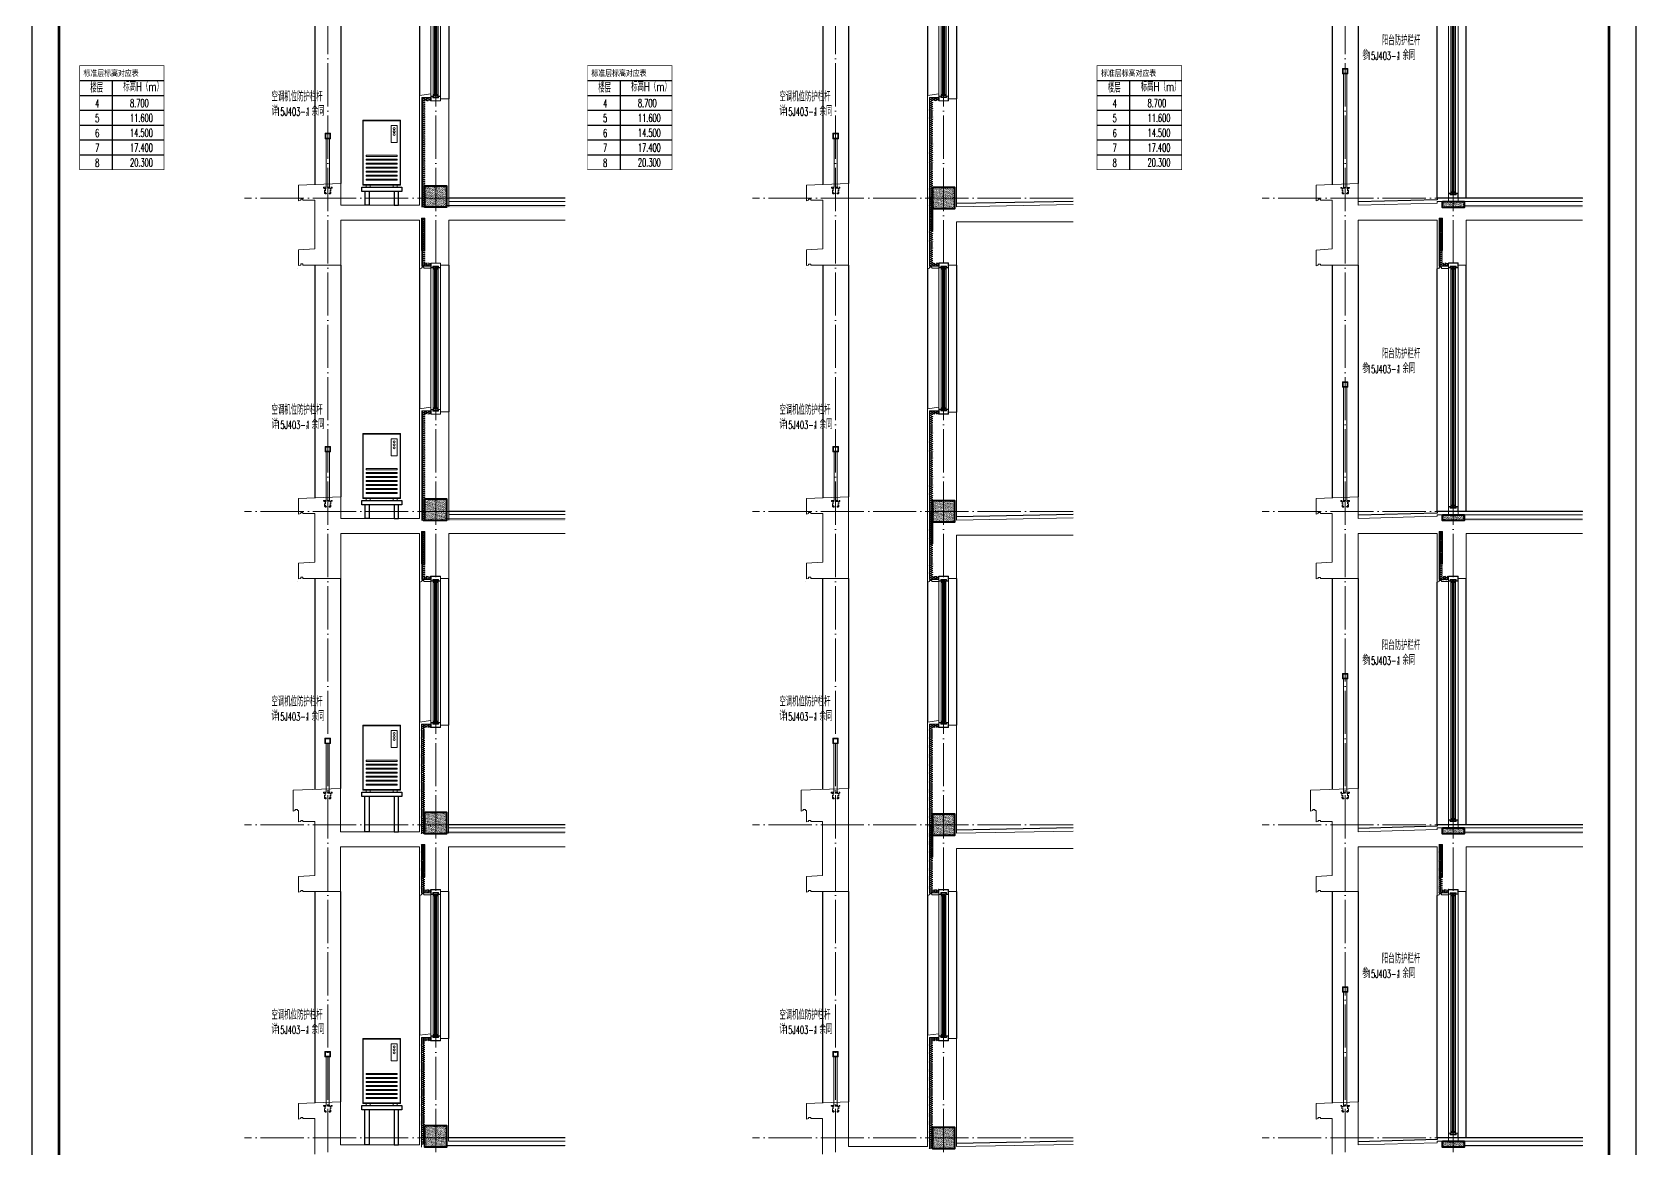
# Model space of a CAD drawing. Extents: x 27938 to 725830, y -209821 to 1628073.
# Drawn here: x 484430 to 499280, y -168545 to -158206 of the extents above; entities that cross this region are included whole.
import ezdxf

# ---------------------------------------------------------------- set-up
doc = ezdxf.new("R2010")
doc.units = 0
doc.header["$LTSCALE"] = 1000
doc.header["$MEASUREMENT"] = 0
doc.linetypes.add('DASH', pattern=[0.35, 0.25, -0.1])
doc.linetypes.add('DOTE', pattern=[2.42, 2, -0.2, 0.02, -0.2])
for name, color, linetype in [('C-Sheet-图框', 101, 'Continuous'), ('PUB_TEXT', 4, 'Continuous'), ('图框', 140, 'Continuous'), ('看线', 251, 'Continuous'), ('空调外机', 8, 'Continuous'), ('立面-看线', 251, 'Continuous')]:
    doc.layers.add(name, color=color, linetype=linetype)
for name, color, linetype, lineweight in [('DOTE', 19, 'DOTE', 9), ('PUB_HATCH', 8, 'Continuous', 9), ('S_WINDOW', 144, 'Continuous', 15), ('WALL', 9, 'Continuous', 40), ('内粉刷', 37, 'Continuous', 9), ('平面-空调室外机', 143, 'Continuous', 9), ('立面-栏杆', 105, 'Continuous', 15), ('细细', 250, 'Continuous', 0)]:
    doc.layers.add(name, color=color, linetype=linetype, lineweight=lineweight)
doc.layers.add('yichutu', color=7, linetype='Continuous', true_color=0xffffff, plot=False)
doc.styles.add('_TCH_DIM', font='SIMPLEX.shx', dxfattribs={"width": 0.7, "bigfont": 'GBCBIG.shx'})
doc.styles.add('宋体', font='', dxfattribs={"height": 50})
doc.styles.get('宋体').set_extended_font_data('SimSun')
pattern_1 = [(0, (-811253.24, -385446.952), (16.66875, 9.623705), [11.1125, -22.225]), (120, (-811253.24, -385446.952), (-16.66874801, 9.62370845), [11.1125, -22.225]), (60, (-811253.24, -385446.952), (1.99e-06, 19.24741345), [-22.225, 11.1125])]
pattern_2 = [(315, (-218910.2607, -140541.0897), (-1.767766953, -1.767766953), []), (315, (-218909.0822, -140541.0897), (-1.767766953, -1.767766953), [])]
pattern_3 = [(315, (-218910.2607, -141979.3279), (-1.767766953, -1.767766953), []), (315, (-218909.0822, -141979.3279), (-1.767766953, -1.767766953), [])]
pattern_4 = [(0, (-1252258.362, -433703.902), (16.66875, 9.623705), [11.1125, -22.225]), (120, (-1252258.362, -433703.902), (-16.66874801, 9.62370845), [11.1125, -22.225]), (60, (-1252258.362, -433703.902), (1.99e-06, 19.24741345), [-22.225, 11.1125])]
pattern_5 = [(0, (-1256961.179, -433703.902), (16.66875, 9.623705), [11.1125, -22.225]), (120, (-1256961.179, -433703.902), (-16.66874801, 9.62370845), [11.1125, -22.225]), (60, (-1256961.179, -433703.902), (1.99e-06, 19.24741345), [-22.225, 11.1125])]
pattern_6 = [(315, (145053.3697, 680712.4302), (-1.76776695, -1.76776695), []), (315, (145054.5482, 680712.4302), (-1.76776695, -1.76776695), [])]
pattern_7 = [(315, (145053.3697, 678374.192), (-1.76776695, -1.76776695), []), (315, (145054.5482, 678374.192), (-1.76776695, -1.76776695), [])]
pattern_8 = [(0, (-609601.26, -435030.22), (16.66875, 9.623705), [11.1125, -22.225]), (120, (-609601.26, -435030.22), (-16.66874801, 9.62370845), [11.1125, -22.225]), (60, (-609601.26, -435030.22), (1.99e-06, 19.24741345), [-22.225, 11.1125])]

# ---------------------------------------------------------------- blocks, each defined once
blk = doc.blocks.new('GFDDDDRG')
at = {"layer": '图框'}
blk.add_lwpolyline([(923310, -107437), (923310, -159999), (893610, -159999), (893610, -107437)], close=True, dxfattribs=at)
blk.add_lwpolyline([(923310, -107437), (923310, -159999), (893610, -159999), (893610, -107437)], close=True, dxfattribs=at)
at = {"layer": '图框', "const_width": 50}
blk.add_lwpolyline([(894110, -159499), (922810, -159499), (922810, -108687), (894110, -108687)], close=True, dxfattribs=at)
blk = doc.blocks.new('yct-1051-594-26275-14850-25-1002.0')
at = {"layer": 'yichutu', "color": 7, "true_color": 0xffffff}
blk.add_lwpolyline([(0, 0), (0, 14850), (26275, 14850), (26275, 0)], close=True, dxfattribs=at)
blk = doc.blocks.new('zrszerf')
at = {"layer": '细细'}
h = blk.add_hatch(dxfattribs=at)
h.set_pattern_fill('金属', color=256, style=0)
h.set_pattern_definition(pattern_2)
h.paths.add_polyline_path([(257695, 608543), (257715, 608543), (257715, 608557), (257765, 608557), (257765, 608543), (257785, 608543), (257785, 608588), (257695, 608588)])
h.paths.add_polyline_path([(257713, 608559), (257713, 608545), (257697, 608545), (257697, 608586), (257783, 608586), (257783, 608545), (257767, 608545), (257767, 608559)], flags=16)
h = blk.add_hatch(dxfattribs=at)
h.set_pattern_fill('金属', color=256, style=0)
h.set_pattern_definition(pattern_2)
h.paths.add_polyline_path([(257762, 608555), (257762, 608530), (257750, 608530), (257750, 608540), (257729, 608540), (257729, 608530), (257717, 608530), (257717, 608555)])
h.paths.add_polyline_path([(257719, 608553), (257719, 608532), (257727, 608532), (257727, 608542), (257752, 608542), (257752, 608532), (257760, 608532), (257760, 608553)], flags=16)
h = blk.add_hatch(color=256, dxfattribs=at)
edge = h.paths.add_edge_path()
edge.add_line((257735, 608540), (257735, 608528))
edge.add_arc((257740, 608520), 9.44, 61.5175, 118.4825, ccw=False)
edge.add_line((257744, 608528), (257744, 608540))
edge.add_arc((257740, 608548), 9.44, 241.5175, 298.4825, ccw=False)
h = blk.add_hatch(dxfattribs=at)
h.set_pattern_fill('金属', color=256, style=0)
h.set_pattern_definition(pattern_3)
h.paths.add_polyline_path([(257695, 607233), (257715, 607233), (257715, 607220), (257765, 607220), (257765, 607233), (257785, 607233), (257785, 607188), (257695, 607188)])
h.paths.add_polyline_path([(257713, 607218), (257713, 607231), (257697, 607231), (257697, 607190), (257783, 607190), (257783, 607231), (257767, 607231), (257767, 607218)], flags=16)
h = blk.add_hatch(dxfattribs=at)
h.set_pattern_fill('金属', color=256, style=0)
h.set_pattern_definition(pattern_3)
h.paths.add_polyline_path([(257762, 607222), (257762, 607247), (257750, 607247), (257750, 607237), (257729, 607237), (257729, 607247), (257717, 607247), (257717, 607222)])
h.paths.add_polyline_path([(257719, 607224), (257719, 607245), (257727, 607245), (257727, 607235), (257752, 607235), (257752, 607245), (257760, 607245), (257760, 607224)], flags=16)
h = blk.add_hatch(color=256, dxfattribs=at)
edge = h.paths.add_edge_path()
edge.add_line((257735, 607237), (257735, 607249))
edge.add_arc((257740, 607257), 9.44, 241.5175, 298.4825)
edge.add_line((257744, 607249), (257744, 607237))
edge.add_arc((257740, 607229), 9.44, 61.5175, 118.4825)
at = {"layer": 'S_WINDOW'}
for p, q in [((257695, 607233), (257695, 608543)), ((257717, 607247), (257717, 608530)), ((257762, 607247), (257762, 608530)), ((257785, 607233), (257785, 608543))]:
    blk.add_line(p, q, dxfattribs=at)
for points in [[(257785, 608588), (257785, 608543), (257765, 608543), (257765, 608557), (257715, 608557), (257715, 608543), (257695, 608543), (257695, 608588)], [(257783, 608586), (257783, 608545), (257767, 608545), (257767, 608559), (257713, 608559), (257713, 608545), (257697, 608545), (257697, 608586)], [(257762, 608555), (257762, 608530), (257750, 608530), (257750, 608540), (257729, 608540), (257729, 608530), (257717, 608530), (257717, 608555)], [(257760, 608553), (257760, 608532), (257752, 608532), (257752, 608542), (257727, 608542), (257727, 608532), (257719, 608532), (257719, 608553)], [(257785, 607188), (257785, 607233), (257765, 607233), (257765, 607220), (257715, 607220), (257715, 607233), (257695, 607233), (257695, 607188)], [(257783, 607190), (257783, 607231), (257767, 607231), (257767, 607218), (257713, 607218), (257713, 607231), (257697, 607231), (257697, 607190)], [(257762, 607222), (257762, 607247), (257750, 607247), (257750, 607237), (257729, 607237), (257729, 607247), (257717, 607247), (257717, 607222)], [(257760, 607224), (257760, 607245), (257752, 607245), (257752, 607235), (257727, 607235), (257727, 607245), (257719, 607245), (257719, 607224)]]:
    blk.add_lwpolyline(points, close=True, dxfattribs=at)
at = {"layer": '细细'}
for points in [[(257729, 608530), (257729, 607247)], [(257735, 607249), (257735, 608540)], [(257744, 607249), (257744, 608540)], [(257750, 608530), (257750, 607247)]]:
    blk.add_lwpolyline(points, dxfattribs=at)
for points in [[(257735, 608540), (257735, 608528, -0.253805), (257744, 608528), (257744, 608540, -0.253805)], [(257735, 607237), (257735, 607249, 0.253805), (257744, 607249), (257744, 607237, 0.253805)]]:
    blk.add_lwpolyline(points, format="xyb", close=True, dxfattribs=at)
blk = doc.blocks.new('A$C01BC52BD')
at = {"layer": '立面-栏杆'}
for p, q in [((-15, 0), (-15, 450)), ((15, 450), (15, 0))]:
    blk.add_line(p, q, dxfattribs=at)
at = {"layer": '立面-栏杆', "linetype": 'DASH', "ltscale": 0.1}
for p, q in [((40, 0), (-40, 0)), ((-40, 0), (-40, -7)), ((40, -7), (40, 0)), ((-40, -7), (-30, -7)), ((-30, -7), (-30, -51)), ((-22, -7), (22, -7)), ((-22, -51), (-22, -7)), ((-15, -53), (-21, -53)), ((-21, -60), (-15, -60)), ((-13, -57), (-13, -56)), ((13, -56), (13, -57)), ((21, -53), (15, -53)), ((15, -60), (21, -60)), ((22, -7), (22, -51)), ((30, -7), (40, -7)), ((30, -51), (30, -7))]:
    blk.add_line(p, q, dxfattribs=at)
at = {"layer": '立面-栏杆'}
for points in [[(25, 500), (-25, 500), (-25, 450), (25, 450)], [(19, 494), (-19, 494), (-19, 456), (19, 456)]]:
    blk.add_lwpolyline(points, close=True, dxfattribs=at)
at = {"layer": '立面-栏杆', "linetype": 'DASH', "ltscale": 0.1}
for centre, major_axis, start_param, end_param in [((-21, -51), (6.36, 6.36), 2.356194, 3.926991), ((-21, -51), (1.27, 1.27), 2.356194, 3.926991), ((-15, -56), (1.91, 1.91), 5.497787, 7.068583), ((-15, -57), (1.91, 1.91), 3.926991, 5.497787), ((15, -56), (1.91, 1.91), 0.785398, 2.356194), ((17, -55), (3.53, 3.53), 2.748894, 3.534292), ((21, -51), (-6.36, 6.36), 2.356194, 3.926991), ((21, -51), (-1.27, 1.27), 2.356194, 3.926991)]:
    blk.add_ellipse(centre, major_axis=major_axis, ratio=1, start_param=start_param, end_param=end_param, dxfattribs=at)
blk = doc.blocks.new('A$C2F8614E4')
at = {"layer": 'PUB_TEXT', "style": '_TCH_DIM'}
for s, height, width, p in [('空调机位防护栏杆', 84.4, 0.7, (-495, 296)), ('详', 84.4, 0.7, (-495, 163)), ('15J403-1', 74.4, 0.494118, (-452, 163)), ('，余同', 84.4, 0.7, (-183, 163))]:
    blk.add_text(s, height=height, dxfattribs=dict(at, width=width)).set_placement(p)
blk = doc.blocks.new('HFHFHTFHSD')
at = {"layer": '立面-看线'}
h = blk.add_hatch(dxfattribs=at)
h.set_pattern_fill('HONEY', color=256, scale=7)
h.set_pattern_definition(pattern_1)
h.paths.add_polyline_path([(933746, -117386), (933776, -117386), (933776, -116386), (933831, -116386), (933831, -116356), (933746, -116356)])
h = blk.add_hatch(dxfattribs=at)
h.set_pattern_fill('碎沙', color=256, scale=4)
h.set_pattern_definition([(37.5, (132722.289, -502748.035), (-0.32000626, 9.78826475), [0, -7.7216, 0, -8.636, 0, -8.255]), (7.5, (132722.29, -502748.035), (8.99046566, 14.33650201), [0, -4.1656, 0, -6.9596, 0, -2.667]), (327.5, (132716.041, -502748.035), (15.819847405, 0.02874369), [0, -2.54, 0, -9.144, 0, -11.938]), (317.5, (132716.041, -502748.035), (15.27112905, 4.45858647), [0, -1.27, 0, -5.9944, 0, -6.858])])
h.paths.add_polyline_path([(933776, -117386), (933976, -117386), (933976, -117186), (933776, -117186)])
h = blk.add_hatch(dxfattribs=at)
h.set_pattern_fill('HONEY', color=256, scale=7)
h.set_pattern_definition(pattern_1)
h.paths.add_polyline_path([(933746, -117386), (933776, -117386), (933776, -117886), (933831, -117886), (933831, -117916), (933746, -117916)])
at = {"layer": 'PUB_HATCH', "color": 215, "true_color": 0xa953a0}
for points in [[(933746, -117386), (933746, -116356), (933831, -116356)], [(933831, -117916), (933746, -117916), (933746, -117386)]]:
    blk.add_lwpolyline(points, dxfattribs=at)
at = {"layer": 'WALL'}
blk.add_lwpolyline([(933776, -117186), (933976, -117186), (933976, -117386), (933776, -117386)], close=True, dxfattribs=at)
at = {"layer": '内粉刷'}
blk.add_line((933726, -117386), (933726, -117936), dxfattribs=at)
for points in [[(933726, -117386), (933726, -116336), (933831, -116321)], [(933921, -116366), (933996, -116366), (933996, -117366)], [(932646, -117906), (932996, -117906), (932996, -117151), (932606, -117166), (932606, -117306)], [(932646, -117306), (932646, -117296), (932626, -117296), (932626, -117306), (932606, -117311), (932606, -117306)], [(932646, -117306), (932756, -117306), (932756, -117756), (932606, -117766), (932606, -117906)], [(935074, -117346), (933996, -117366)], [(933921, -117906), (933996, -117906), (933996, -117506), (935074, -117506)], [(932646, -117906), (932646, -117896), (932626, -117896), (932626, -117906), (932606, -117911), (932606, -117906)], [(932596, -117936), (932596, -117936)], [(933766, -117936), (933766, -117926), (933746, -117926), (933746, -117936), (933726, -117941), (933726, -117936)], [(933766, -117936), (933831, -117936)]]:
    blk.add_lwpolyline(points, dxfattribs=at)
at = {"layer": '看线'}
for p, q in [((932756, -115006), (932756, -117160)), ((932996, -115006), (932996, -117151)), ((933726, -115036), (933726, -116336)), ((933996, -115006), (933996, -116366))]:
    blk.add_line(p, q, dxfattribs=at)
at = {"layer": '看线', "color": 32}
blk.add_lwpolyline([(935074, -117316), (933996, -117336)], dxfattribs=at)
for name, p in [('zrszerf', (676136, -723574)), ('A$C2F8614E4', (932851, -116686))]:
    blk.add_blockref(name, p)
at = {"xscale": -1}
blk.add_blockref('A$C01BC52BD', (932876, -117186), dxfattribs=at)
blk = doc.blocks.new('VDVDXAXFSFFX')
at = {"layer": 'PUB_HATCH'}
h = blk.add_hatch(dxfattribs=at)
h.set_pattern_fill('DOTS', color=251, scale=2, style=0)
h.set_pattern_definition([(0, (924712.4965, -148185.593), (1.5875, 3.175), [0, -3.175])])
h.paths.add_polyline_path([(924682, -148186), (924712, -148186), (924712, -147936), (924712, -147886), (924712, -147886), (924712, -147886), (924682, -147886)])
at = {"layer": 'PUB_HATCH', "color": 5}
blk.add_lwpolyline([(924712, -147886), (924682, -147886), (924682, -148186), (924712, -148186)], close=True, dxfattribs=at)
blk = doc.blocks.new('A$C351C53CB')
at = {"layer": 'C-Sheet-图框', "color": 0}
for p, q in [((-1027, 1089), (-244, 1089)), ((-1027, 1089), (-244, 1089)), ((-726, 1089), (-726, 264)), ((-1027, 951), (-244, 951)), ((-1027, 814), (-244, 814)), ((-1027, 676), (-244, 676)), ((-1027, 539), (-244, 539)), ((-1027, 401), (-244, 401))]:
    blk.add_line(p, q, dxfattribs=at)
at = {"layer": 'C-Sheet-图框', "color": 0, "const_width": 6}
blk.add_lwpolyline([(-1027, 264), (-244, 264), (-244, 1226), (-1027, 1226)], close=True, dxfattribs=at)
at = {"layer": 'PUB_TEXT', "color": 2, "style": '宋体', "width": 0.8}
blk.add_text('标准层标高对应表', height=57, dxfattribs=at).set_placement((-991, 1129))
at = {"layer": 'PUB_TEXT', "style": '_TCH_DIM'}
for s, height, width, p in [('楼层', 84.4, 0.7, (-928, 978)), ('标高H（m）', 84.4, 0.7, (-623, 989)), ('4', 74.4, 0.494118, (-883, 840)), ('8.700', 74.4, 0.494118, (-560, 842)), ('5', 74.4, 0.494118, (-883, 703)), ('11.600', 74.4, 0.494118, (-560, 705)), ('6', 74.4, 0.494118, (-883, 565)), ('14.500', 74.4, 0.494118, (-560, 567)), ('7', 74.4, 0.494118, (-883, 428)), ('17.400', 74.4, 0.494118, (-560, 430)), ('8', 74.4, 0.494118, (-883, 290)), ('20.300', 74.4, 0.494118, (-560, 292))]:
    blk.add_text(s, height=height, dxfattribs=dict(at, width=width)).set_placement(p)
blk = doc.blocks.new('A$C1F6240CC')
at = {"layer": 'PUB_HATCH'}
h = blk.add_hatch(dxfattribs=at)
h.set_pattern_fill('DOTS', color=251, scale=2, style=0)
h.set_pattern_definition([(0, (-2e-08, -300), (1.5875, 3.175), [0, -3.175])])
h.paths.add_polyline_path([(-30, -300), (0, -300), (0, -50), (0, 0), (0, 0), (0, 0), (-30, 0)])
at = {"layer": 'PUB_HATCH', "color": 5}
blk.add_lwpolyline([(0, 0), (-30, 0), (-30, -300), (0, -300)], close=True, dxfattribs=at)
blk = doc.blocks.new('kongtiao')
for p, q in [((-339, 49), (-339, -551)), ((11, 49), (-339, 49)), ((-334, 44), (-334, -546)), ((6, 44), (-334, 44)), ((6, -546), (6, 44)), ((11, -551), (11, 49)), ((-76, 0), (-76, -157)), ((-21, 0), (-76, 0)), ((-21, -157), (-21, 0)), ((-76, -157), (-21, -157)), ((-339, -551), (11, -551)), ((-334, -546), (6, -546)), ((-307, -551), (-307, -571)), ((-307, -571), (-270, -571)), ((-270, -571), (-270, -551)), ((-58, -571), (-58, -551)), ((-21, -571), (-58, -571)), ((-21, -551), (-21, -571))]:
    blk.add_line(p, q)
for points in [[(-307, -275), (-21, -275), (-21, -285), (-307, -285)], [(-307, -312), (-21, -312), (-21, -321), (-307, -321)], [(-307, -349), (-21, -349), (-21, -358), (-307, -358)], [(-307, -386), (-21, -386), (-21, -395), (-307, -395)], [(-307, -422), (-21, -422), (-21, -431), (-307, -431)], [(-307, -459), (-21, -459), (-21, -468), (-307, -468)], [(-307, -496), (-21, -496), (-21, -505), (-307, -505)]]:
    blk.add_lwpolyline(points, close=True)
for centre in [(-49, -28), (-49, -56), (-49, -83)]:
    blk.add_circle(centre, 9.18)
blk = doc.blocks.new('afzdfsregf')
at = {"layer": '细细'}
h = blk.add_hatch(dxfattribs=at)
h.set_pattern_fill('金属', color=256, style=0)
h.set_pattern_definition(pattern_6)
h.paths.add_polyline_path([(221064, 608914), (221044, 608914), (221044, 608927), (220994, 608927), (220994, 608914), (220974, 608914), (220974, 608959), (221064, 608959)])
h.paths.add_polyline_path([(221046, 608929), (221046, 608916), (221062, 608916), (221062, 608957), (220976, 608957), (220976, 608916), (220992, 608916), (220992, 608929)], flags=16)
h = blk.add_hatch(dxfattribs=at)
h.set_pattern_fill('金属', color=256, style=0)
h.set_pattern_definition(pattern_6)
h.paths.add_polyline_path([(220996, 608925), (220996, 608900), (221008, 608900), (221008, 608910), (221029, 608910), (221029, 608900), (221041, 608900), (221041, 608925)])
h.paths.add_polyline_path([(221039, 608923), (221039, 608902), (221031, 608902), (221031, 608912), (221006, 608912), (221006, 608902), (220998, 608902), (220998, 608923)], flags=16)
h = blk.add_hatch(color=256, dxfattribs=at)
edge = h.paths.add_edge_path()
edge.add_line((221023, 608910), (221023, 608898))
edge.add_arc((221019, 608890), 9.44, 61.5175, 118.4825)
edge.add_line((221014, 608898), (221014, 608910))
edge.add_arc((221019, 608919), 9.44, 241.5175, 298.4825)
h = blk.add_hatch(dxfattribs=at)
h.set_pattern_fill('金属', color=256, style=0)
h.set_pattern_definition(pattern_7)
h.paths.add_polyline_path([(221064, 606704), (221044, 606704), (221044, 606690), (220994, 606690), (220994, 606704), (220974, 606704), (220974, 606659), (221064, 606659)])
h.paths.add_polyline_path([(221046, 606688), (221046, 606702), (221062, 606702), (221062, 606661), (220976, 606661), (220976, 606702), (220992, 606702), (220992, 606688)], flags=16)
h = blk.add_hatch(dxfattribs=at)
h.set_pattern_fill('金属', color=256, style=0)
h.set_pattern_definition(pattern_7)
h.paths.add_polyline_path([(220996, 606692), (220996, 606717), (221008, 606717), (221008, 606707), (221029, 606707), (221029, 606717), (221041, 606717), (221041, 606692)])
h.paths.add_polyline_path([(221039, 606694), (221039, 606715), (221031, 606715), (221031, 606705), (221006, 606705), (221006, 606715), (220998, 606715), (220998, 606694)], flags=16)
h = blk.add_hatch(color=256, dxfattribs=at)
edge = h.paths.add_edge_path()
edge.add_line((221023, 606707), (221023, 606719))
edge.add_arc((221019, 606728), 9.44, 241.5175, 298.4825, ccw=False)
edge.add_line((221014, 606719), (221014, 606707))
edge.add_arc((221019, 606699), 9.44, 61.5175, 118.4825, ccw=False)
at = {"layer": 'S_WINDOW'}
for p, q in [((220974, 606704), (220974, 608914)), ((220996, 606717), (220996, 608900)), ((221041, 606717), (221041, 608900)), ((221064, 606704), (221064, 608914))]:
    blk.add_line(p, q, dxfattribs=at)
for points in [[(220974, 608959), (220974, 608914), (220994, 608914), (220994, 608927), (221044, 608927), (221044, 608914), (221064, 608914), (221064, 608959)], [(220976, 608957), (220976, 608916), (220992, 608916), (220992, 608929), (221046, 608929), (221046, 608916), (221062, 608916), (221062, 608957)], [(220996, 608925), (220996, 608900), (221008, 608900), (221008, 608910), (221029, 608910), (221029, 608900), (221041, 608900), (221041, 608925)], [(220998, 608923), (220998, 608902), (221006, 608902), (221006, 608912), (221031, 608912), (221031, 608902), (221039, 608902), (221039, 608923)], [(220974, 606659), (220974, 606704), (220994, 606704), (220994, 606690), (221044, 606690), (221044, 606704), (221064, 606704), (221064, 606659)], [(220976, 606661), (220976, 606702), (220992, 606702), (220992, 606688), (221046, 606688), (221046, 606702), (221062, 606702), (221062, 606661)], [(220996, 606692), (220996, 606717), (221008, 606717), (221008, 606707), (221029, 606707), (221029, 606717), (221041, 606717), (221041, 606692)], [(220998, 606694), (220998, 606715), (221006, 606715), (221006, 606705), (221031, 606705), (221031, 606715), (221039, 606715), (221039, 606694)]]:
    blk.add_lwpolyline(points, close=True, dxfattribs=at)
at = {"layer": '细细'}
for points in [[(221008, 608900), (221008, 606717)], [(221014, 606719), (221014, 608910)], [(221023, 606719), (221023, 608910)], [(221029, 608900), (221029, 606717)]]:
    blk.add_lwpolyline(points, dxfattribs=at)
for points in [[(221023, 608910), (221023, 608898, 0.253805), (221014, 608898), (221014, 608910, 0.253805)], [(221023, 606707), (221023, 606719, -0.253805), (221014, 606719), (221014, 606707, -0.253805)]]:
    blk.add_lwpolyline(points, format="xyb", close=True, dxfattribs=at)
blk = doc.blocks.new('A$C1D9D50FA')
at = {"layer": '立面-栏杆'}
for p, q in [((-15, 0), (-15, 1050)), ((15, 1050), (15, 0))]:
    blk.add_line(p, q, dxfattribs=at)
at = {"layer": '立面-栏杆', "linetype": 'DASH', "ltscale": 0.1}
for p, q in [((40, 0), (-40, 0)), ((-40, 0), (-40, -7)), ((40, -7), (40, 0)), ((-40, -7), (-30, -7)), ((-30, -7), (-30, -51)), ((-22, -7), (22, -7)), ((-22, -51), (-22, -7)), ((-15, -53), (-21, -53)), ((-21, -60), (-15, -60)), ((-13, -57), (-13, -56)), ((13, -56), (13, -57)), ((21, -53), (15, -53)), ((15, -60), (21, -60)), ((22, -7), (22, -51)), ((30, -7), (40, -7)), ((30, -51), (30, -7))]:
    blk.add_line(p, q, dxfattribs=at)
at = {"layer": '立面-栏杆'}
for points in [[(25, 1100), (-25, 1100), (-25, 1050), (25, 1050)], [(19, 1094), (-19, 1094), (-19, 1056), (19, 1056)]]:
    blk.add_lwpolyline(points, close=True, dxfattribs=at)
at = {"layer": '立面-栏杆', "linetype": 'DASH', "ltscale": 0.1}
for centre, major_axis, start_param, end_param in [((-21, -51), (6.36, 6.36), 2.356194, 3.926991), ((-21, -51), (1.27, 1.27), 2.356194, 3.926991), ((-15, -56), (1.91, 1.91), 5.497787, 7.068583), ((-15, -57), (1.91, 1.91), 3.926991, 5.497787), ((15, -56), (1.91, 1.91), 0.785398, 2.356194), ((17, -55), (3.53, 3.53), 2.748894, 3.534292), ((21, -51), (-6.36, 6.36), 2.356194, 3.926991), ((21, -51), (-1.27, 1.27), 2.356194, 3.926991)]:
    blk.add_ellipse(centre, major_axis=major_axis, ratio=1, start_param=start_param, end_param=end_param, dxfattribs=at)
blk = doc.blocks.new('A$C569B46DE')
at = {"layer": 'PUB_TEXT', "style": '_TCH_DIM'}
for s, height, width, p in [('阳台防护栏杆', 84.4, 0.7, (315, 217)), ('参', 84.4, 0.7, (133, 81)), ('15J403-1', 74.4, 0.494118, (176, 81)), ('，余同', 84.4, 0.7, (446, 81))]:
    blk.add_text(s, height=height, dxfattribs=dict(at, width=width)).set_placement(p)
blk = doc.blocks.new('GDGDGCVDSHG')
at = {"layer": '立面-看线'}
h = blk.add_hatch(dxfattribs=at)
h.set_pattern_fill('碎沙', color=256, scale=4)
h.set_pattern_definition([(37.5, (318506.5696, -527532.5454), (-0.32000626, 9.78826475), [0, -7.7216, 0, -8.636, 0, -8.255]), (7.5, (318506.57, -527532.545), (8.99046566, 14.33650201), [0, -4.1656, 0, -6.9596, 0, -2.667]), (327.5, (318500.321, -527532.5454), (15.819847405, 0.02874369), [0, -2.54, 0, -9.144, 0, -11.938]), (317.5, (318500.321, -527532.545), (15.27112905, 4.45858647), [0, -1.27, 0, -5.9944, 0, -6.858])])
h.paths.add_polyline_path([(1119560, -142171), (1119760, -142171), (1119760, -142116), (1119560, -142116)])
h = blk.add_hatch(dxfattribs=at)
h.set_pattern_fill('HONEY', color=256, scale=7)
h.set_pattern_definition([(0, (318410.54, -527532.545), (16.66875, 9.623705), [11.1125, -22.225]), (120, (318410.54, -527532.545), (-16.66874801, 9.62370845), [11.1125, -22.225]), (60, (318410.54, -527532.545), (1.99e-06, 19.24741345), [-22.225, 11.1125])])
h.paths.add_polyline_path([(1120858, -142156), (1119760, -142156), (1119760, -142171), (1120858, -142171)])
h = blk.add_hatch(dxfattribs=at)
h.set_pattern_fill('HONEY', color=256, scale=7)
h.set_pattern_definition([(0, (-625468.959, -410246.463), (16.66875, 9.623705), [11.1125, -22.225]), (120, (-625468.959, -410246.463), (-16.66874801, 9.62370845), [11.1125, -22.225]), (60, (-625468.959, -410246.463), (1.99e-06, 19.24741345), [-22.225, 11.1125])])
h.paths.add_polyline_path([(1119530, -142271), (1119560, -142271), (1119560, -142686), (1119615, -142686), (1119615, -142716), (1119530, -142716)])
at = {"layer": 'PUB_HATCH', "color": 215, "true_color": 0xa953a0}
blk.add_line((1119760, -142156), (1120858, -142156), dxfattribs=at)
blk.add_lwpolyline([(1119615, -142716), (1119530, -142716), (1119530, -142271)], dxfattribs=at)
at = {"layer": 'S_WINDOW'}
blk.add_lwpolyline([(1119615, -142086), (1119705, -142086), (1119705, -142116), (1119615, -142116)], close=True, dxfattribs=at)
at = {"layer": 'WALL'}
blk.add_lwpolyline([(1119560, -142116), (1119760, -142116), (1119760, -142171), (1119560, -142171)], close=True, dxfattribs=at)
at = {"layer": '内粉刷'}
blk.add_line((1119510, -142291), (1119510, -142736), dxfattribs=at)
for points in [[(1118780, -142151), (1118780, -141951), (1118390, -141966), (1118390, -142106)], [(1118430, -142106), (1118430, -142096), (1118410, -142096), (1118410, -142106), (1118390, -142111), (1118390, -142106)], [(1118430, -142106), (1118540, -142106), (1118540, -142556), (1118390, -142566), (1118390, -142706)], [(1120858, -142116), (1119510, -142116), (1119510, -142131), (1118780, -142151)], [(1118430, -142706), (1118780, -142706), (1118780, -142291), (1119510, -142291)], [(1119705, -142706), (1119780, -142706), (1119780, -142291), (1120858, -142291)], [(1118430, -142706), (1118430, -142696), (1118410, -142696), (1118410, -142706), (1118390, -142711), (1118390, -142706)], [(1118410, -142706), (1118410, -142706)], [(1119550, -142736), (1119550, -142726), (1119530, -142726), (1119530, -142736), (1119510, -142741), (1119510, -142736)], [(1119550, -142736), (1119615, -142736)]]:
    blk.add_lwpolyline(points, dxfattribs=at)
at = {"layer": '看线'}
for p, q in [((1118540, -139806), (1118540, -141960)), ((1118780, -139806), (1118780, -141951)), ((1119510, -142086), (1119510, -139841)), ((1119780, -142086), (1119780, -139806))]:
    blk.add_line(p, q, dxfattribs=at)
at = {"layer": '看线', "color": 32}
blk.add_lwpolyline([(1120858, -142086), (1119510, -142086), (1119510, -142101), (1118780, -142121)], dxfattribs=at)
for name, p in [('afzdfsregf', (898641, -748744)), ('A$C569B46DE', (1118685, -140886)), ('A$C1D9D50FA', (1118660, -141986))]:
    blk.add_blockref(name, p)
blk = doc.blocks.new('FDBFBCDAD')
at = {"layer": '立面-看线'}
h = blk.add_hatch(dxfattribs=at)
h.set_pattern_fill('HONEY', color=256, scale=7)
h.set_pattern_definition(pattern_8)
h.paths.add_polyline_path([(1135398, -166954), (1135428, -166954), (1135428, -165969), (1135483, -165969), (1135483, -165939), (1135398, -165939)])
h = blk.add_hatch(dxfattribs=at)
h.set_pattern_fill('碎沙', color=256, scale=4)
h.set_pattern_definition([(37.5, (334374.269, -552316.302), (-0.32000626, 9.78826475), [0, -7.7216, 0, -8.636, 0, -8.255]), (7.5, (334374.269, -552316.302), (8.99046566, 14.33650201), [0, -4.1656, 0, -6.9596, 0, -2.667]), (327.5, (334368.021, -552316.302), (15.819847405, 0.02874369), [0, -2.54, 0, -9.144, 0, -11.938]), (317.5, (334368.021, -552316.302), (15.27112905, 4.45858647), [0, -1.27, 0, -5.9944, 0, -6.858])])
h.paths.add_polyline_path([(1135428, -166954), (1135628, -166954), (1135628, -166754), (1135428, -166754)])
h = blk.add_hatch(dxfattribs=at)
h.set_pattern_fill('HONEY', color=256, scale=7)
h.set_pattern_definition(pattern_8)
h.paths.add_polyline_path([(1135398, -167054), (1135428, -167054), (1135428, -167469), (1135483, -167469), (1135483, -167499), (1135398, -167499)])
h = blk.add_hatch(dxfattribs=at)
h.set_pattern_fill('HONEY', color=256, scale=7)
h.set_pattern_definition([(0, (334278.24, -552316.302), (16.66875, 9.623705), [11.1125, -22.225]), (120, (334278.24, -552316.302), (-16.66874801, 9.62370845), [11.1125, -22.225]), (60, (334278.24, -552316.302), (1.99e-06, 19.24741345), [-22.225, 11.1125])])
h.paths.add_polyline_path([(1136726, -166939), (1135628, -166939), (1135628, -166954), (1136726, -166954)])
at = {"layer": 'PUB_HATCH', "color": 215, "true_color": 0xa953a0}
blk.add_line((1135628, -166939), (1136726, -166939), dxfattribs=at)
for points in [[(1135398, -166954), (1135398, -165939), (1135483, -165939)], [(1135483, -167499), (1135398, -167499), (1135398, -167054)]]:
    blk.add_lwpolyline(points, dxfattribs=at)
at = {"layer": 'WALL'}
blk.add_lwpolyline([(1135428, -166754), (1135628, -166754), (1135628, -166954), (1135428, -166954)], close=True, dxfattribs=at)
at = {"layer": '内粉刷'}
for p, q in [((1135378, -166869), (1135378, -166934)), ((1135378, -167074), (1135378, -167519))]:
    blk.add_line(p, q, dxfattribs=at)
for points in [[(1135378, -166869), (1135378, -165919), (1135483, -165904)], [(1135573, -165949), (1135648, -165949), (1135648, -166949)], [(1135378, -166934), (1134648, -166934), (1134648, -166734), (1134258, -166749), (1134258, -166889)], [(1134298, -166889), (1134298, -166879), (1134278, -166879), (1134278, -166889), (1134258, -166894), (1134258, -166889)], [(1134298, -166889), (1134408, -166889), (1134408, -167339), (1134258, -167349), (1134258, -167489)], [(1136726, -166899), (1135648, -166899)], [(1134298, -167489), (1134648, -167489), (1134648, -167074), (1135378, -167074)], [(1135573, -167489), (1135648, -167489), (1135648, -167074), (1136726, -167074)], [(1134298, -167489), (1134298, -167479), (1134278, -167479), (1134278, -167489), (1134258, -167494), (1134258, -167489)], [(1134248, -167519), (1134248, -167519)], [(1135418, -167519), (1135418, -167509), (1135398, -167509), (1135398, -167519), (1135378, -167524), (1135378, -167519)], [(1135418, -167519), (1135483, -167519)]]:
    blk.add_lwpolyline(points, dxfattribs=at)
at = {"layer": '看线'}
for p, q in [((1134408, -164589), (1134408, -166744)), ((1134648, -164589), (1134648, -166734)), ((1135378, -164619), (1135378, -165919)), ((1135648, -164589), (1135648, -165949))]:
    blk.add_line(p, q, dxfattribs=at)
at = {"layer": '看线', "color": 32}
blk.add_lwpolyline([(1136726, -166869), (1135648, -166869)], dxfattribs=at)
at = {"layer": '空调外机', "linetype": 'Continuous'}
blk.add_lwpolyline([(1135213, -166809), (1134843, -166809), (1134843, -166769), (1135213, -166769)], close=True, dxfattribs=at)
for points in [[(1134913, -166809), (1134913, -166934), (1134873, -166934), (1134873, -166809)], [(1135143, -166809), (1135143, -166934), (1135183, -166934), (1135183, -166809)]]:
    blk.add_lwpolyline(points, dxfattribs=at)
for name, p in [('zrszerf', (877788, -773158)), ('A$C2F8614E4', (1134503, -166269))]:
    blk.add_blockref(name, p)
at = {"xscale": -1}
blk.add_blockref('A$C01BC52BD', (1134528, -166769), dxfattribs=at)
at = {"layer": '平面-空调室外机'}
blk.add_blockref('kongtiao', (1135191, -166198), dxfattribs=at)
blk = doc.blocks.new('A$C591D4384')
at = {"layer": 'PUB_HATCH'}
h = blk.add_hatch(dxfattribs=at)
h.set_pattern_fill('DOTS', color=251, scale=2, style=0)
h.set_pattern_definition([(0, (0, -300), (1.5875, 3.175), [0, -3.175])])
h.paths.add_polyline_path([(-30, -300), (0, -300), (0, -50), (0, 0), (0, 0), (0, 0), (-30, 0)])
at = {"layer": 'PUB_HATCH', "color": 5}
blk.add_lwpolyline([(0, 0), (-30, 0), (-30, -300), (0, -300)], close=True, dxfattribs=at)

msp = doc.modelspace()

# ---------------------------------------------------------------- hatches: boundary and pattern name
at = {"layer": '立面-看线'}
h = msp.add_hatch(dxfattribs=at)
h.set_pattern_fill('HONEY', color=256, scale=7)
h.set_pattern_definition(pattern_5)
h.paths.add_polyline_path([(488037.6, -165628), (488067.6, -165628), (488067.6, -164643), (488122.6, -164643), (488122.6, -164613), (488037.6, -164613)])
h = msp.add_hatch(dxfattribs=at)
h.set_pattern_fill('HONEY', color=256, scale=7)
h.set_pattern_definition(pattern_4)
h.paths.add_polyline_path([(492740.4, -165643), (492770.4, -165643), (492770.4, -164643), (492825.4, -164643), (492825.4, -164613), (492740.4, -164613)])
h = msp.add_hatch(dxfattribs=at)
h.set_pattern_fill('碎沙', color=256, scale=4)
h.set_pattern_definition([(37.5, (-312985.65, -550989.984), (-0.32000626, 9.78826475), [0, -7.7216, 0, -8.636, 0, -8.255]), (7.5, (-312985.65, -550989.984), (8.99046566, 14.33650201), [0, -4.1656, 0, -6.9596, 0, -2.667]), (327.5, (-312991.8985, -550989.984), (15.819847405, 0.02874369), [0, -2.54, 0, -9.144, 0, -11.938]), (317.5, (-312991.899, -550989.984), (15.27112905, 4.45858647), [0, -1.27, 0, -5.9944, 0, -6.858])])
h.paths.add_polyline_path([(488067.6, -165628), (488267.6, -165628), (488267.6, -165428), (488067.6, -165428)])
h = msp.add_hatch(dxfattribs=at)
h.set_pattern_fill('碎沙', color=256, scale=4)
h.set_pattern_definition([(37.5, (-308282.833, -551004.984), (-0.32000626, 9.78826475), [0, -7.7216, 0, -8.636, 0, -8.255]), (7.5, (-308282.833, -551004.984), (8.99046566, 14.33650201), [0, -4.1656, 0, -6.9596, 0, -2.667]), (327.5, (-308289.081, -551004.984), (15.819847405, 0.02874369), [0, -2.54, 0, -9.144, 0, -11.938]), (317.5, (-308289.081, -551004.984), (15.27112905, 4.45858647), [0, -1.27, 0, -5.9944, 0, -6.858])])
h.paths.add_polyline_path([(492770.4, -165643), (492970.4, -165643), (492970.4, -165443), (492770.4, -165443)])
h = msp.add_hatch(dxfattribs=at)
h.set_pattern_fill('碎沙', color=256, scale=4)
h.set_pattern_definition([(37.5, (-303564.348, -550989.9845), (-0.32000626, 9.78826475), [0, -7.7216, 0, -8.636, 0, -8.255]), (7.5, (-303564.348, -550989.985), (8.99046566, 14.33650201), [0, -4.1656, 0, -6.9596, 0, -2.667]), (327.5, (-303570.596, -550989.9845), (15.819847405, 0.02874369), [0, -2.54, 0, -9.144, 0, -11.938]), (317.5, (-303570.596, -550989.985), (15.27112905, 4.45858647), [0, -1.27, 0, -5.9944, 0, -6.858])])
h.paths.add_polyline_path([(497488.9, -165628), (497688.9, -165628), (497688.9, -165573), (497488.9, -165573)])
h = msp.add_hatch(dxfattribs=at)
h.set_pattern_fill('HONEY', color=256, scale=7)
h.set_pattern_definition([(0, (-313081.68, -550989.984), (16.66875, 9.623705), [11.1125, -22.225]), (120, (-313081.68, -550989.984), (-16.66874801, 9.62370845), [11.1125, -22.225]), (60, (-313081.68, -550989.984), (1.99e-06, 19.24741345), [-22.225, 11.1125])])
h.paths.add_polyline_path([(489366.1, -165613), (488267.6, -165613), (488267.6, -165628), (489366.1, -165628)])
h = msp.add_hatch(dxfattribs=at)
h.set_pattern_fill('HONEY', color=256, scale=7)
h.set_pattern_definition(pattern_4)
h.paths.add_polyline_path([(492740.4, -165643), (492770.4, -165643), (492770.4, -166143), (492825.4, -166143), (492825.4, -166173), (492740.4, -166173)])
h = msp.add_hatch(dxfattribs=at)
h.set_pattern_fill('HONEY', color=256, scale=7)
h.set_pattern_definition([(0, (-303660.377, -550989.984), (16.66875, 9.623705), [11.1125, -22.225]), (120, (-303660.377, -550989.984), (-16.66874801, 9.62370845), [11.1125, -22.225]), (60, (-303660.377, -550989.984), (1.99e-06, 19.24741345), [-22.225, 11.1125])])
h.paths.add_polyline_path([(498787.4, -165613), (497688.9, -165613), (497688.9, -165628), (498787.4, -165628)])
h = msp.add_hatch(dxfattribs=at)
h.set_pattern_fill('HONEY', color=256, scale=7)
h.set_pattern_definition(pattern_5)
h.paths.add_polyline_path([(488037.6, -165728), (488067.6, -165728), (488067.6, -166143), (488122.6, -166143), (488122.6, -166173), (488037.6, -166173)])
h = msp.add_hatch(dxfattribs=at)
h.set_pattern_fill('HONEY', color=256, scale=7)
h.set_pattern_definition([(0, (-1247539.877, -433703.902), (16.66875, 9.623705), [11.1125, -22.225]), (120, (-1247539.877, -433703.902), (-16.66874801, 9.62370845), [11.1125, -22.225]), (60, (-1247539.877, -433703.902), (1.99e-06, 19.24741345), [-22.225, 11.1125])])
h.paths.add_polyline_path([(497458.9, -165728), (497488.9, -165728), (497488.9, -166143), (497543.9, -166143), (497543.9, -166173), (497458.9, -166173)])
h = msp.add_hatch(dxfattribs=at)
h.set_pattern_fill('HONEY', color=256, scale=7)
h.set_pattern_definition([(0, (-1256961.179, -436603.902), (16.66875, 9.623705), [11.1125, -22.225]), (120, (-1256961.179, -436603.902), (-16.66874801, 9.62370845), [11.1125, -22.225]), (60, (-1256961.179, -436603.902), (1.99e-06, 19.24741345), [-22.225, 11.1125])])
h.paths.add_polyline_path([(488037.6, -168503), (488067.6, -168503), (488067.6, -167543), (488122.6, -167543), (488122.6, -167513), (488037.6, -167513)])
h = msp.add_hatch(dxfattribs=at)
h.set_pattern_fill('HONEY', color=256, scale=7)
h.set_pattern_definition([(0, (-1252258.362, -436603.902), (16.66875, 9.623705), [11.1125, -22.225]), (120, (-1252258.362, -436603.902), (-16.66874801, 9.62370845), [11.1125, -22.225]), (60, (-1252258.362, -436603.902), (1.99e-06, 19.24741345), [-22.225, 11.1125])])
h.paths.add_polyline_path([(492740.4, -168543), (492770.4, -168543), (492770.4, -167543), (492825.4, -167543), (492825.4, -167513), (492740.4, -167513)])
h = msp.add_hatch(dxfattribs=at)
h.set_pattern_fill('碎沙', color=256, scale=4)
h.set_pattern_definition([(37.5, (-312985.65, -553889.988), (-0.32000626, 9.78826475), [0, -7.7216, 0, -8.636, 0, -8.255]), (7.5, (-312985.65, -553889.988), (8.99046566, 14.33650201), [0, -4.1656, 0, -6.9596, 0, -2.667]), (327.5, (-312991.8984, -553889.988), (15.819847405, 0.02874369), [0, -2.54, 0, -9.144, 0, -11.938]), (317.5, (-312991.898, -553889.988), (15.27112905, 4.45858647), [0, -1.27, 0, -5.9944, 0, -6.858])])
h.paths.add_polyline_path([(488067.6, -168528), (488267.6, -168528), (488267.6, -168328), (488067.6, -168328)])
h = msp.add_hatch(dxfattribs=at)
h.set_pattern_fill('碎沙', color=256, scale=4)
h.set_pattern_definition([(37.5, (-308282.833, -553904.984), (-0.32000626, 9.78826475), [0, -7.7216, 0, -8.636, 0, -8.255]), (7.5, (-308282.833, -553904.984), (8.99046566, 14.33650201), [0, -4.1656, 0, -6.9596, 0, -2.667]), (327.5, (-308289.081, -553904.984), (15.819847405, 0.02874369), [0, -2.54, 0, -9.144, 0, -11.938]), (317.5, (-308289.081, -553904.984), (15.27112905, 4.45858647), [0, -1.27, 0, -5.9944, 0, -6.858])])
h.paths.add_polyline_path([(492770.4, -168543), (492970.4, -168543), (492970.4, -168343), (492770.4, -168343)])
h = msp.add_hatch(dxfattribs=at)
h.set_pattern_fill('HONEY', color=256, scale=7)
h.set_pattern_definition([(0, (-313081.68, -553889.985), (16.66875, 9.623705), [11.1125, -22.225]), (120, (-313081.68, -553889.985), (-16.66874801, 9.62370845), [11.1125, -22.225]), (60, (-313081.68, -553889.985), (1.99e-06, 19.24741345), [-22.225, 11.1125])])
h.paths.add_polyline_path([(489366.1, -168513), (488267.6, -168513), (488267.6, -168528), (489366.1, -168528)])
h = msp.add_hatch(dxfattribs=at)
h.set_pattern_fill('碎沙', color=256, scale=4)
h.set_pattern_definition([(37.5, (-303564.348, -553889.9845), (-0.32000626, 9.78826475), [0, -7.7216, 0, -8.636, 0, -8.255]), (7.5, (-303564.348, -553889.985), (8.99046566, 14.33650201), [0, -4.1656, 0, -6.9596, 0, -2.667]), (327.5, (-303570.596, -553889.9845), (15.819847405, 0.02874369), [0, -2.54, 0, -9.144, 0, -11.938]), (317.5, (-303570.596, -553889.985), (15.27112905, 4.45858647), [0, -1.27, 0, -5.9944, 0, -6.858])])
h.paths.add_polyline_path([(497488.9, -168528), (497688.9, -168528), (497688.9, -168473), (497488.9, -168473)])
h = msp.add_hatch(dxfattribs=at)
h.set_pattern_fill('HONEY', color=256, scale=7)
h.set_pattern_definition([(0, (-303660.377, -553889.984), (16.66875, 9.623705), [11.1125, -22.225]), (120, (-303660.377, -553889.984), (-16.66874801, 9.62370845), [11.1125, -22.225]), (60, (-303660.377, -553889.984), (1.99e-06, 19.24741345), [-22.225, 11.1125])])
h.paths.add_polyline_path([(498787.4, -168513), (497688.9, -168513), (497688.9, -168528), (498787.4, -168528)])

# ---------------------------------------------------------------- linework, layer by layer
at = {"layer": 'DOTE', "linetype": 'DOTE', "ltscale": 0.2}
for p, q in [((487167.6, -169543), (487167.6, -151863)), ((488167.6, -169543), (488167.6, -151863)), ((491870.4, -169543), (491870.4, -151863)), ((492870.4, -169543), (492870.4, -151863)), ((496588.9, -169543), (496588.9, -151863)), ((497588.9, -169543), (497588.9, -151863)), ((489366.1, -159743), (486397.4, -159743)), ((494068.9, -159743), (491100.2, -159743)), ((498787.4, -159743), (495818.7, -159743)), ((489366.1, -162643), (486397.4, -162643)), ((494068.9, -162643), (491100.2, -162643)), ((498787.4, -162643), (495818.7, -162643)), ((489366.1, -165543), (486397.4, -165543)), ((494068.9, -165543), (491100.2, -165543)), ((498787.4, -165543), (495818.7, -165543)), ((489366.1, -168443), (486397.4, -168443)), ((494068.9, -168443), (491100.2, -168443)), ((498787.4, -168443), (495818.7, -168443))]:
    msp.add_line(p, q, dxfattribs=at)
at = {"layer": 'PUB_HATCH', "color": 215, "true_color": 0xa953a0}
for p, q in [((488267.6, -165613), (489366.1, -165613)), ((497688.9, -165613), (498787.4, -165613)), ((488267.6, -168513), (489366.1, -168513)), ((497688.9, -168513), (498787.4, -168513))]:
    msp.add_line(p, q, dxfattribs=at)
for points in [[(488037.6, -165628), (488037.6, -164613), (488122.6, -164613)], [(492740.4, -165643), (492740.4, -164613), (492825.4, -164613)], [(492825.4, -166173), (492740.4, -166173), (492740.4, -165643)], [(488122.6, -166173), (488037.6, -166173), (488037.6, -165728)], [(497543.9, -166173), (497458.9, -166173), (497458.9, -165728)], [(488037.6, -168528), (488037.6, -167513), (488122.6, -167513)], [(492740.4, -168543), (492740.4, -167513), (492825.4, -167513)]]:
    msp.add_lwpolyline(points, dxfattribs=at)
at = {"layer": 'S_WINDOW'}
for points in [[(497543.9, -165543), (497633.9, -165543), (497633.9, -165573), (497543.9, -165573)], [(497543.9, -168443), (497633.9, -168443), (497633.9, -168473), (497543.9, -168473)]]:
    msp.add_lwpolyline(points, close=True, dxfattribs=at)
at = {"layer": 'WALL'}
for points in [[(488067.6, -165428), (488267.6, -165428), (488267.6, -165628), (488067.6, -165628)], [(492770.4, -165443), (492970.4, -165443), (492970.4, -165643), (492770.4, -165643)], [(497488.9, -165573), (497688.9, -165573), (497688.9, -165628), (497488.9, -165628)], [(488067.6, -168328), (488267.6, -168328), (488267.6, -168528), (488067.6, -168528)], [(492770.4, -168343), (492970.4, -168343), (492970.4, -168543), (492770.4, -168543)], [(497488.9, -168473), (497688.9, -168473), (497688.9, -168528), (497488.9, -168528)]]:
    msp.add_lwpolyline(points, close=True, dxfattribs=at)
at = {"layer": '内粉刷'}
for p, q in [((487287.6, -165608), (488017.6, -165608)), ((492720.4, -165643), (492720.4, -166193)), ((488017.6, -165748), (488017.6, -166193)), ((497438.9, -165748), (497438.9, -166193)), ((488017.6, -168443), (488017.6, -168508)), ((492720.4, -168458), (492720.4, -168523))]:
    msp.add_line(p, q, dxfattribs=at)
for points in [[(488017.6, -165608), (488017.6, -164593), (488122.6, -164578)], [(488212.6, -164623), (488287.6, -164623), (488287.6, -165623)], [(492720.4, -165643), (492720.4, -164593), (492825.4, -164578)], [(492915.4, -164623), (492990.4, -164623), (492990.4, -165623)], [(487287.6, -165608), (487287.6, -165208), (486847.6, -165223), (486847.6, -165413)], [(491640.4, -166163), (491990.4, -166163), (491990.4, -165208), (491550.4, -165223), (491550.4, -165413)], [(496708.9, -165608), (496708.9, -165208), (496268.9, -165223), (496268.9, -165413)], [(486887.6, -165413), (486887.6, -165403), (486867.6, -165403), (486867.6, -165413), (486847.6, -165418), (486847.6, -165413)], [(486887.6, -165413), (486897.6, -165413), (486897.6, -165513)], [(491590.4, -165413), (491590.4, -165403), (491570.4, -165403), (491570.4, -165413), (491550.4, -165418), (491550.4, -165413)], [(491590.4, -165413), (491600.4, -165413), (491600.4, -165513)], [(496308.9, -165413), (496308.9, -165403), (496288.9, -165403), (496288.9, -165413), (496268.9, -165418), (496268.9, -165413)], [(496308.9, -165413), (496318.9, -165413), (496318.9, -165513)], [(486937.6, -165513), (486937.6, -165503), (486917.6, -165503), (486917.6, -165513), (486897.6, -165518), (486897.6, -165513)], [(486937.6, -165513), (487047.6, -165513), (487047.6, -166013), (486897.6, -166023), (486897.6, -166163)], [(489366.1, -165573), (488287.6, -165573)], [(491640.4, -165513), (491640.4, -165503), (491620.4, -165503), (491620.4, -165513), (491600.4, -165518), (491600.4, -165513)], [(491640.4, -165513), (491750.4, -165513), (491750.4, -166013), (491600.4, -166023), (491600.4, -166163)], [(496358.9, -165513), (496358.9, -165503), (496338.9, -165503), (496338.9, -165513), (496318.9, -165518), (496318.9, -165513)], [(496358.9, -165513), (496468.9, -165513), (496468.9, -166012.6), (496318.9, -166023), (496318.9, -166163)], [(498787.4, -165573), (497438.9, -165573), (497438.9, -165588), (496708.9, -165608)], [(494068.9, -165603), (492990.4, -165623)], [(486937.6, -166163), (487287.6, -166163), (487287.6, -165748), (488017.6, -165748)], [(488212.6, -166163), (488287.6, -166163), (488287.6, -165748), (489366.1, -165748)], [(492915.4, -166163), (492990.4, -166163), (492990.4, -165763), (494068.9, -165763)], [(496358.9, -166163), (496708.9, -166163), (496708.9, -165748), (497438.9, -165748)], [(497633.9, -166163), (497708.9, -166163), (497708.9, -165748), (498787.4, -165748)], [(486937.6, -166163), (486937.6, -166153), (486917.6, -166153), (486917.6, -166163), (486897.6, -166168), (486897.6, -166163)], [(491640.4, -166163), (491640.4, -166153), (491620.4, -166153), (491620.4, -166163), (491600.4, -166168), (491600.4, -166163)], [(496358.9, -166163), (496358.9, -166153), (496338.9, -166153), (496338.9, -166163), (496318.9, -166168), (496318.9, -166163)], [(488057.6, -166193), (488057.6, -166183), (488037.6, -166183), (488037.6, -166193), (488017.6, -166198), (488017.6, -166193)], [(488057.6, -166193), (488122.6, -166193)], [(492760.4, -166193), (492760.4, -166183), (492740.4, -166183), (492740.4, -166193), (492720.4, -166198), (492720.4, -166193)], [(492760.4, -166193), (492825.4, -166193)], [(497478.9, -166193), (497478.9, -166183), (497458.9, -166183), (497458.9, -166193), (497438.9, -166198), (497438.9, -166193)], [(497478.9, -166193), (497543.9, -166193)], [(488017.6, -168443), (488017.6, -167493), (488122.6, -167478)], [(492720.4, -168458), (492720.4, -167493), (492825.4, -167478)], [(488212.6, -167523), (488287.6, -167523), (488287.6, -168473)], [(492915.4, -167523), (492990.4, -167523), (492990.4, -168523)], [(488017.6, -168508), (487287.6, -168508), (487287.6, -168108), (486897.6, -168123), (486897.6, -168263)], [(492720.4, -168523), (491990.4, -168523), (491990.4, -168108), (491600.4, -168123), (491600.4, -168263)], [(496708.9, -168508), (496708.9, -168108), (496318.9, -168123), (496318.9, -168263)], [(486937.6, -168263), (486937.6, -168253), (486917.6, -168253), (486917.6, -168263), (486897.6, -168268), (486897.6, -168263)], [(486937.6, -168263), (487047.6, -168263), (487047.6, -168593)], [(491640.4, -168263), (491640.4, -168253), (491620.4, -168253), (491620.4, -168263), (491600.4, -168268), (491600.4, -168263)], [(491640.4, -168263), (491750.4, -168263), (491750.4, -168593)], [(496358.9, -168263), (496358.9, -168253), (496338.9, -168253), (496338.9, -168263), (496318.9, -168268), (496318.9, -168263)], [(496358.9, -168263), (496468.9, -168263), (496468.9, -168593)], [(489366.1, -168473), (488287.6, -168473)], [(494068.9, -168503), (492990.4, -168523)], [(498787.4, -168473), (497438.9, -168473), (497438.9, -168488), (496708.9, -168508)]]:
    msp.add_lwpolyline(points, dxfattribs=at)
at = {"layer": '看线'}
for p, q in [((487047.6, -163263), (487047.6, -165216.2)), ((487287.6, -163263), (487287.6, -165208)), ((488017.6, -163293), (488017.6, -164593)), ((488287.6, -163263), (488287.6, -164623)), ((491750.4, -163263), (491750.4, -165216.2)), ((491990.4, -163263), (491990.4, -165208)), ((492720.4, -163293), (492720.4, -164593)), ((492990.4, -163263), (492990.4, -164623)), ((496468.9, -163263), (496468.9, -165216.2)), ((496708.9, -163263), (496708.9, -165208)), ((497438.9, -165543), (497438.9, -163298)), ((497708.9, -165543), (497708.9, -163263)), ((487047.6, -166163), (487047.6, -168117.3)), ((487287.6, -166163), (487287.6, -168108)), ((488287.6, -166163), (488287.6, -167523)), ((491750.4, -166163), (491750.4, -168117.3)), ((491990.4, -166163), (491990.4, -168108)), ((492990.4, -166163), (492990.4, -167523)), ((496468.9, -166163), (496468.9, -168117.3)), ((496708.9, -166163), (496708.9, -168108)), ((497708.9, -168443), (497708.9, -166163)), ((488017.6, -166193), (488017.6, -167493)), ((492720.4, -166193), (492720.4, -167493)), ((497438.9, -168443), (497438.9, -166198))]:
    msp.add_line(p, q, dxfattribs=at)
at = {"layer": '看线', "color": 32}
for points in [[(489366.1, -165543), (488287.6, -165543)], [(494068.9, -165573), (492990.4, -165593)], [(498787.4, -165543), (497438.9, -165543), (497438.9, -165558), (496708.9, -165578)], [(489366.1, -168443), (488287.6, -168443)], [(494068.9, -168473), (492990.4, -168493)], [(498787.4, -168443), (497438.9, -168443), (497438.9, -168458), (496708.9, -168478)]]:
    msp.add_lwpolyline(points, dxfattribs=at)
at = {"layer": '空调外机', "linetype": 'Continuous'}
for points in [[(487852.6, -165283), (487482.6, -165283), (487482.6, -165243), (487852.6, -165243)], [(487852.6, -168183), (487482.6, -168183), (487482.6, -168143), (487852.6, -168143)]]:
    msp.add_lwpolyline(points, close=True, dxfattribs=at)
for points in [[(487552.6, -165283), (487552.6, -165608), (487512.6, -165608), (487512.6, -165283)], [(487782.6, -165283), (487782.6, -165608), (487822.6, -165608), (487822.6, -165283)], [(487552.6, -168183), (487552.6, -168508), (487512.6, -168508), (487512.6, -168183)], [(487782.6, -168183), (487782.6, -168508), (487822.6, -168508), (487822.6, -168183)]]:
    msp.add_lwpolyline(points, dxfattribs=at)

# ---------------------------------------------------------------- block references
at = {"xscale": 0.5, "yscale": 0.5, "zscale": 0.5}
msp.add_blockref('GFDDDDRG', (37625.6, -93716.5), dxfattribs=at)
for name, p in [('FDBFBCDAD', (-647359.9, 7126.3)), ('HFHFHTFHSD', (-441005.1, -42456.9)), ('GDGDGCVDSHG', (-622070.9, -17657.4)), ('A$C351C53CB', (485897.4, -159743)), ('A$C351C53CB', (490600.2, -159743)), ('A$C351C53CB', (495318.7, -159743)), ('VDVDXAXFSFFX', (-431942.1, -11857.4)), ('A$C1F6240CC', (488067.6, -159928)), ('A$C591D4384', (497488.9, -159928)), ('FDBFBCDAD', (-647359.9, 4226.3)), ('HFHFHTFHSD', (-441005.1, -45356.9)), ('GDGDGCVDSHG', (-622070.9, -20557.4)), ('VDVDXAXFSFFX', (-431942.1, -14757.4)), ('A$C1F6240CC', (488067.6, -162828)), ('A$C591D4384', (497488.9, -162828)), ('zrszerf', (230427.7, -771831.4)), ('zrszerf', (235130.5, -771831.4)), ('afzdfsregf', (276570.1, -772201.8)), ('A$C569B46DE', (496613.9, -164143)), ('A$C1D9D50FA', (496588.9, -165243)), ('A$C2F8614E4', (487142.6, -164743)), ('A$C2F8614E4', (491845.4, -164743)), ('VDVDXAXFSFFX', (-431942.1, -17657.4)), ('A$C1F6240CC', (488067.6, -165728)), ('A$C591D4384', (497488.9, -165728)), ('zrszerf', (230427.7, -774731.4)), ('zrszerf', (235130.5, -774731.4)), ('afzdfsregf', (276570.1, -775101.8)), ('A$C569B46DE', (496613.9, -167043)), ('A$C1D9D50FA', (496588.9, -168143)), ('A$C2F8614E4', (487142.6, -167643)), ('A$C2F8614E4', (491845.4, -167643))]:
    msp.add_blockref(name, p)
at = {"xscale": -1}
for p in [(487167.6, -165243), (491870.4, -165243), (487167.6, -168143), (491870.4, -168143)]:
    msp.add_blockref('A$C01BC52BD', p, dxfattribs=at)
at = {"layer": 'yichutu', "rotation": 270}
msp.add_blockref('yct-1051-594-26275-14850-25-1002.0', (484430.5, -147435), dxfattribs=at)
at = {"layer": '平面-空调室外机'}
for p in [(487831.4, -164671.9), (487831.4, -167571.9)]:
    msp.add_blockref('kongtiao', p, dxfattribs=at)

doc.saveas('drawing.dxf')
